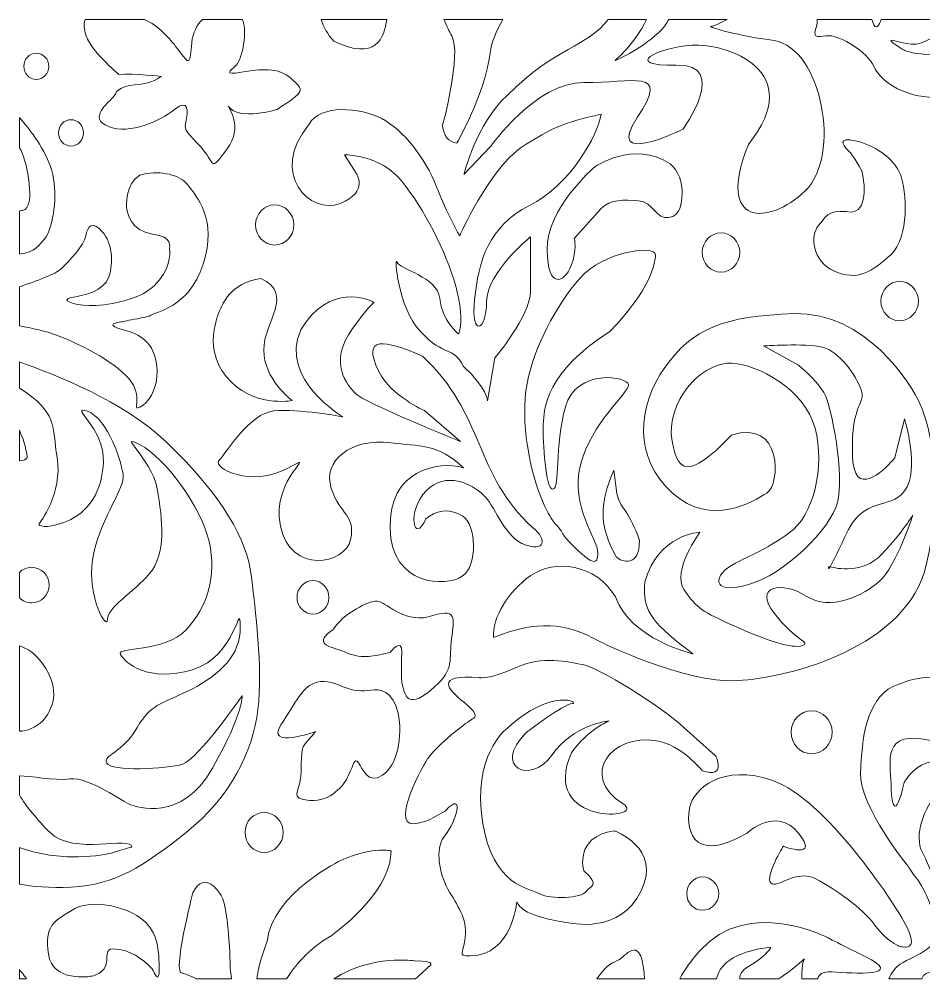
# Model space of a CAD drawing. Header units: millimetres. Extents: x -1200 to 1200, y -600 to 599.
# Drawn here: x -1200 to -88, y -600 to 590 of the extents above; entities that cross this region are included whole.
import ezdxf

# ---------------------------------------------------------------- set-up
doc = ezdxf.new("R2010")
doc.units = ezdxf.units.MM
doc.header["$MEASUREMENT"] = 0
doc.layers.add('Layer 1', color=7, linetype='Continuous')

msp = doc.modelspace()

# ---------------------------------------------------------------- linework, layer by layer
at = {"layer": 'Layer 1', "color": 250, "lineweight": 20}
for points, knots in [([(-1119.0868, 589.9734), (-1119.0868, 589.9734), (-1046.1982, 589.9734), (-1046.1982, 589.9734), (-1028.7154, 581.4989), (-1015.6691, 567.6113), (-1005.5414, 553.7231), (-989.3202, 531.4787), (-990.568, 535.4043), (-988.0723, 561.5741), (-986.9197, 573.6602), (-981.508, 582.9535), (-975.0346, 589.9734), (-975.0346, 589.9734), (-926.1348, 589.9734), (-926.1348, 589.9734), (-925.9817, 589.6684), (-925.8305, 589.3618), (-925.6829, 589.0523), (-919.4439, 575.9675), (-925.6829, 541.9468), (-933.1697, 534.0957), (-940.6562, 526.2449), (-950.6387, 521.0109), (-926.9307, 524.9364), (-903.2226, 528.8618), (-882.0102, 531.4787), (-865.7888, 517.0854), (-849.5678, 502.6921), (-848.3199, 501.3836), (-883.2579, 479.1392), (-883.2579, 479.1392), (-929.4261, 464.7459), (-943.1519, 483.0648), (-943.1519, 483.0648), (-924.4349, 456.895), (-944.3997, 430.7253), (-964.3643, 404.5555), (-959.3733, 409.7894), (-971.851, 426.7997), (-984.3289, 443.8101), (-999.3024, 450.3526), (-995.559, 463.4374), (-991.8156, 476.5223), (-991.8156, 493.5326), (-1009.2848, 479.1392), (-1026.7538, 464.7459), (-1064.1874, 447.7355), (-1090.3912, 458.2035), (-1116.5945, 468.6714), (-1090.3912, 486.9902), (-1085.3999, 493.5326), (-1080.4086, 500.075), (-1079.161, 507.9259), (-1057.9485, 509.2345), (-1036.7362, 510.543), (-1025.5059, 519.7024), (-1025.5059, 519.7024), (-1025.5059, 519.7024), (-1057.9485, 523.628), (-1077.9132, 522.3195), (-1077.9132, 522.3195), (-1115.3469, 553.7231), (-1119.0902, 573.3504), (-1120.5104, 580.7971), (-1121.03, 586.1703), (-1119.0868, 589.9734)], [0, 0, 0, 0, 0.045454545, 0.045454545, 0.045454545, 0.090909091, 0.090909091, 0.090909091, 0.136363636, 0.136363636, 0.136363636, 0.181818182, 0.181818182, 0.181818182, 0.227272727, 0.227272727, 0.227272727, 0.272727273, 0.272727273, 0.272727273, 0.318181818, 0.318181818, 0.318181818, 0.363636364, 0.363636364, 0.363636364, 0.409090909, 0.409090909, 0.409090909, 0.454545455, 0.454545455, 0.454545455, 0.5, 0.5, 0.5, 0.545454545, 0.545454545, 0.545454545, 0.590909091, 0.590909091, 0.590909091, 0.636363636, 0.636363636, 0.636363636, 0.681818182, 0.681818182, 0.681818182, 0.727272727, 0.727272727, 0.727272727, 0.772727273, 0.772727273, 0.772727273, 0.818181818, 0.818181818, 0.818181818, 0.863636364, 0.863636364, 0.863636364, 0.909090909, 0.909090909, 0.909090909, 0.954545455, 0.954545455, 0.954545455, 1, 1, 1, 1]), ([(-829.0619, 589.9734), (-829.0619, 589.9734), (-748.3306, 589.9734), (-748.3306, 589.9734), (-751.0063, 567.486), (-762.1127, 538.0704), (-813.1904, 562.9386), (-821.0837, 571.4667), (-826.2705, 580.6564), (-829.0619, 589.9734)], [0, 0, 0, 0, 0.333333333, 0.333333333, 0.333333333, 0.666666667, 0.666666667, 0.666666667, 1, 1, 1, 1]), ([(-678.1866, 589.9734), (-678.1866, 589.9734), (-605.5304, 589.9734), (-605.5304, 589.9734), (-614.0946, 575.5915), (-619.7178, 561.3513), (-621.3378, 548.4409), (-627.6858, 497.8487), (-662.1516, 437.7431), (-662.1516, 437.7431), (-673.1893, 439.3464), (-678.1334, 446.9638), (-679.8513, 458.7159), (-679.8513, 458.7159), (-655.7587, 548.2937), (-668.4549, 569.5956), (-671.7408, 575.1088), (-674.7726, 582.3177), (-678.1866, 589.9734)], [0, 0, 0, 0, 0.166666667, 0.166666667, 0.166666667, 0.333333333, 0.333333333, 0.333333333, 0.5, 0.5, 0.5, 0.666666667, 0.666666667, 0.666666667, 0.833333333, 0.833333333, 0.833333333, 1, 1, 1, 1]), ([(-476.2076, 589.9734), (-476.2076, 589.9734), (-428.7831, 589.9734), (-428.7831, 589.9734), (-443.7382, 558.609), (-467.595, 539.4253), (-467.595, 539.4253), (-467.595, 539.4253), (-438.5083, 550.8932), (-413.911, 573.8213), (-407.778, 579.5379), (-404.2174, 584.6439), (-401.5435, 589.9734), (-401.5435, 589.9734), (-329.6968, 589.9734), (-329.6968, 589.9734), (-341.3187, 583.0848), (-350.0745, 580.9821), (-350.0745, 580.9821), (-350.0745, 580.9821), (-330.9433, 572.3841), (-272.1829, 563.7863), (-213.4225, 555.1884), (-188.8251, 421.9198), (-233.9204, 378.93), (-279.0155, 335.9402), (-344.7865, 334.7058), (-303.6128, 436.2497), (-231.1874, 526.5284), (-329.5768, 560.9203), (-373.3052, 558.0541), (-417.034, 555.1884), (-459.3962, 532.2604), (-392.4367, 533.6934), (-325.4771, 535.1263), (-384.2374, 454.8788), (-384.2374, 454.8788), (-384.2374, 454.8788), (-482.627, 406.157), (-440.2648, 469.2087), (-397.9025, 532.2604), (-447.0973, 510.7655), (-505.8576, 512.1985), (-564.6179, 513.6315), (-620.6452, 433.3838), (-620.6452, 433.3838), (-620.6452, 433.3838), (-653.4417, 398.992), (-653.4417, 398.992), (-653.4417, 398.992), (-638.41, 462.0437), (-600.1474, 496.4357), (-539.8786, 557.2352), (-501.9536, 555.3189), (-476.2076, 589.9734)], [0, 0, 0, 0, 0.055555556, 0.055555556, 0.055555556, 0.111111111, 0.111111111, 0.111111111, 0.166666667, 0.166666667, 0.166666667, 0.222222222, 0.222222222, 0.222222222, 0.277777778, 0.277777778, 0.277777778, 0.333333333, 0.333333333, 0.333333333, 0.388888889, 0.388888889, 0.388888889, 0.444444444, 0.444444444, 0.444444444, 0.5, 0.5, 0.5, 0.555555556, 0.555555556, 0.555555556, 0.611111111, 0.611111111, 0.611111111, 0.666666667, 0.666666667, 0.666666667, 0.722222222, 0.722222222, 0.722222222, 0.777777778, 0.777777778, 0.777777778, 0.833333333, 0.833333333, 0.833333333, 0.888888889, 0.888888889, 0.888888889, 0.944444444, 0.944444444, 0.944444444, 1, 1, 1, 1]), ([(-218.9363, 589.9734), (-218.9363, 589.9734), (-151.9159, 589.9734), (-151.9159, 589.9734), (-151.6534, 589.052), (-151.3792, 588.1463), (-151.0968, 587.2578), (-146.9672, 574.2665), (-142.5949, 583.4615), (-140.385, 589.9734), (-140.385, 589.9734), (-45.0929, 589.9734), (-45.0929, 589.9734), (-54.6444, 578.7197), (-83.1714, 563.3779), (-93.1488, 560.1936), (-104.3489, 556.6191), (-129.1835, 566.3213), (-128.6964, 563.7681), (-128.2095, 561.2148), (-111.9673, 551.9733), (-111.9673, 551.9733), (-99.9878, 545.6923), (-50.0732, 543.5985), (-20.1246, 547.7859), (-0.7081, 550.5007), (19.5487, 568.1778), (42.2758, 589.9734), (42.2758, 589.9734), (215.3363, 589.9734), (215.3363, 589.9734), (238.8327, 575.9279), (233.425, 548.1619), (217.4689, 543.5985), (195.5065, 537.3175), (173.544, 560.3484), (203.4927, 501.7244), (233.4417, 443.1006), (185.5235, 451.4754), (129.6192, 501.7244), (73.715, 551.9733), (31.7866, 518.474), (-34.1006, 499.6306), (-99.9878, 480.7874), (-140.9811, 512.6299), (-149.2304, 531.6613), (-157.4797, 550.693), (-191.3021, 569.7243), (-203.6763, 569.7243), (-216.0504, 569.7243), (-225.1246, 565.3991), (-220.9999, 577.5099), (-220.0034, 580.4359), (-219.2968, 584.678), (-218.9363, 589.9734)], [0, 0, 0, 0, 0.055555556, 0.055555556, 0.055555556, 0.111111111, 0.111111111, 0.111111111, 0.166666667, 0.166666667, 0.166666667, 0.222222222, 0.222222222, 0.222222222, 0.277777778, 0.277777778, 0.277777778, 0.333333333, 0.333333333, 0.333333333, 0.388888889, 0.388888889, 0.388888889, 0.444444444, 0.444444444, 0.444444444, 0.5, 0.5, 0.5, 0.555555556, 0.555555556, 0.555555556, 0.611111111, 0.611111111, 0.611111111, 0.666666667, 0.666666667, 0.666666667, 0.722222222, 0.722222222, 0.722222222, 0.777777778, 0.777777778, 0.777777778, 0.833333333, 0.833333333, 0.833333333, 0.888888889, 0.888888889, 0.888888889, 0.944444444, 0.944444444, 0.944444444, 1, 1, 1, 1]), ([(-1179.202, 548.3841), (-1170.7057, 548.3841), (-1163.7764, 541.1174), (-1163.7764, 532.2078), (-1163.7764, 523.2983), (-1170.7057, 516.0316), (-1179.202, 516.0316), (-1187.6984, 516.0316), (-1194.628, 523.2983), (-1194.628, 532.2078), (-1194.628, 541.1174), (-1187.6984, 548.3841), (-1179.202, 548.3841)], [0, 0, 0, 0, 0.25, 0.25, 0.25, 0.5, 0.5, 0.5, 0.75, 0.75, 0.75, 1, 1, 1, 1]), ([(-571.6835, 255.5743), (-571.6835, 224.7426), (-615.4382, 173.6829), (-615.4382, 173.6829), (-615.4382, 173.6829), (-624.3615, 120.685), (-624.3615, 120.685), (-624.3615, 120.685), (-624.9967, 136.2454), (-653.7631, 163.0788), (-667.2388, 188.7721), (-677.3958, 174.5333), (-706.4411, 205.4728), (-735.4862, 236.412), (-738.9565, 300.7524), (-735.8427, 291.5448), (-732.7288, 282.3374), (-685.7173, 273.5084), (-683.1648, 246.5817), (-680.6121, 219.6552), (-659.9909, 203.0108), (-659.9909, 203.0108), (-659.9909, 203.0108), (-651.7767, 219.8188), (-663.5637, 261.9978), (-675.3509, 304.1765), (-702.9707, 357.5438), (-729.9222, 390.9449), (-756.8736, 424.346), (-800.3124, 423.2763), (-800.3124, 423.2763), (-800.3124, 423.2763), (-786.0704, 400.7411), (-786.0704, 400.7411), (-786.0704, 400.7411), (-769.3387, 378.2621), (-805.6715, 363.4858), (-842.0043, 348.7097), (-894.2954, 399.8202), (-843.6485, 461.12), (-830.1728, 485.5286), (-781.3483, 482.0016), (-754.3968, 467.8703), (-727.4454, 453.739), (-701.0284, 419.427), (-687.3744, 384.7411), (-673.7206, 350.0553), (-658.6634, 323.6614), (-658.6634, 323.6614), (-658.6634, 323.6614), (-624.046, 402.1332), (-584.4827, 431.573), (-542.1772, 458.1367), (-533.1366, 462.2727), (-484.7041, 473.3915), (-488.3792, 447.6983), (-522.4805, 386.3412), (-572.9089, 360.9166), (-623.337, 335.4919), (-635.3873, 292.8297), (-640.2874, 245.2973), (-645.1875, 197.7647), (-625.5865, 206.7574), (-625.5865, 242.7278), (-625.5865, 278.6982), (-571.6835, 322.3767), (-571.6835, 322.3767), (-571.6835, 322.3767), (-571.6835, 286.4062), (-571.6835, 255.5743)], [0, 0, 0, 0, 0.043478261, 0.043478261, 0.043478261, 0.086956522, 0.086956522, 0.086956522, 0.130434783, 0.130434783, 0.130434783, 0.173913043, 0.173913043, 0.173913043, 0.217391304, 0.217391304, 0.217391304, 0.260869565, 0.260869565, 0.260869565, 0.304347826, 0.304347826, 0.304347826, 0.347826087, 0.347826087, 0.347826087, 0.391304348, 0.391304348, 0.391304348, 0.434782609, 0.434782609, 0.434782609, 0.47826087, 0.47826087, 0.47826087, 0.52173913, 0.52173913, 0.52173913, 0.565217391, 0.565217391, 0.565217391, 0.608695652, 0.608695652, 0.608695652, 0.652173913, 0.652173913, 0.652173913, 0.695652174, 0.695652174, 0.695652174, 0.739130435, 0.739130435, 0.739130435, 0.782608696, 0.782608696, 0.782608696, 0.826086957, 0.826086957, 0.826086957, 0.869565217, 0.869565217, 0.869565217, 0.913043478, 0.913043478, 0.913043478, 0.956521739, 0.956521739, 0.956521739, 1, 1, 1, 1]), ([(-1200.05, 301.3006), (-1200.05, 301.3006), (-1200.05, 354.1994), (-1200.05, 354.1994), (-1198.8613, 354.3053), (-1197.5368, 354.5377), (-1196.0595, 354.936), (-1178.3864, 357.8496), (-1191.5611, 416.3682), (-1197.3306, 427.257), (-1198.2425, 428.978), (-1199.1459, 430.7027), (-1200.05, 432.4203), (-1200.05, 432.4203), (-1200.05, 469.0931), (-1200.05, 469.0931), (-1197.7672, 466.6116), (-1195.5545, 464.086), (-1193.5169, 461.5844), (-1180.4867, 445.5873), (-1162.6888, 421.5913), (-1157.9215, 393.9295), (-1153.1544, 366.2675), (-1160.1463, 331.2735), (-1168.0918, 321.2751), (-1174.3711, 313.3733), (-1181.0522, 302.7688), (-1200.05, 301.3006)], [0, 0, 0, 0, 0.111111111, 0.111111111, 0.111111111, 0.222222222, 0.222222222, 0.222222222, 0.333333333, 0.333333333, 0.333333333, 0.444444444, 0.444444444, 0.444444444, 0.555555556, 0.555555556, 0.555555556, 0.666666667, 0.666666667, 0.666666667, 0.777777778, 0.777777778, 0.777777778, 0.888888889, 0.888888889, 0.888888889, 1, 1, 1, 1]), ([(-1136.5544, 466.5515), (-1128.0581, 466.5515), (-1121.1285, 459.2849), (-1121.1285, 450.3753), (-1121.1285, 441.4656), (-1128.0581, 434.1991), (-1136.5544, 434.1991), (-1145.0506, 434.1991), (-1151.9802, 441.4656), (-1151.9802, 450.3753), (-1151.9802, 459.2849), (-1145.0506, 466.5515), (-1136.5544, 466.5515)], [0, 0, 0, 0, 0.25, 0.25, 0.25, 0.5, 0.5, 0.5, 0.75, 0.75, 0.75, 1, 1, 1, 1]), ([(-385.1348, 375.6099), (-385.8462, 363.6537), (-386.7256, 348.7239), (-401.7422, 346.1316), (-416.7588, 343.5395), (-420.6917, 365.1444), (-438.7154, 366.7957), (-456.7393, 368.4471), (-473.8114, 368.5305), (-484.2208, 357.6353), (-484.2208, 357.6353), (-517.7405, 320.5679), (-517.7405, 320.5679), (-517.7405, 320.5679), (-513.6777, 306.7209), (-521.8036, 286.4826), (-529.9295, 266.2446), (-550.2445, 256.6584), (-551.2601, 306.7209), (-552.276, 356.7833), (-493.3625, 407.911), (-493.3625, 407.911), (-493.3625, 407.911), (-445.1016, 442.6322), (-399.9139, 412.1714), (-389.9602, 405.4618), (-384.4234, 387.5663), (-385.1348, 375.6099)], [0, 0, 0, 0, 0.111111111, 0.111111111, 0.111111111, 0.222222222, 0.222222222, 0.222222222, 0.333333333, 0.333333333, 0.333333333, 0.444444444, 0.444444444, 0.444444444, 0.555555556, 0.555555556, 0.555555556, 0.666666667, 0.666666667, 0.666666667, 0.777777778, 0.777777778, 0.777777778, 0.888888889, 0.888888889, 0.888888889, 1, 1, 1, 1]), ([(-172.3298, 440.5389), (-151.1176, 435.9591), (-124.914, 420.2572), (-116.8033, 399.3215), (-108.6927, 378.3856), (-105.5733, 322.1206), (-128.6573, 300.5307), (-151.7415, 278.9406), (-169.8343, 267.8185), (-197.9096, 280.2492), (-225.9849, 292.6796), (-227.2327, 324.7376), (-217.8742, 335.8597), (-208.5159, 346.9818), (-207.2681, 355.4871), (-182.9362, 353.5244), (-158.1368, 347.8824), (-159.1584, 383.4863), (-164.2631, 403.4682), (-164.2631, 403.4682), (-173.5777, 421.5657), (-181.0646, 428.7624), (-188.5513, 435.9591), (-193.5423, 445.1186), (-172.3298, 440.5389)], [0, 0, 0, 0, 0.125, 0.125, 0.125, 0.25, 0.25, 0.25, 0.375, 0.375, 0.375, 0.5, 0.5, 0.5, 0.625, 0.625, 0.625, 0.75, 0.75, 0.75, 0.875, 0.875, 0.875, 1, 1, 1, 1]), ([(-1200.05, 213.0243), (-1200.05, 213.0243), (-1200.05, 261.1392), (-1200.05, 261.1392), (-1180.0206, 267.7818), (-1155.015, 276.9362), (-1148.7615, 283.0841), (-1137.9267, 293.7357), (-1120.6108, 311.5894), (-1118.3861, 323.7634), (-1116.1611, 335.9374), (-1110.3544, 342.5285), (-1098.071, 328.7341), (-1085.7875, 314.9397), (-1084.2358, 291.5039), (-1089.9451, 273.3458), (-1095.6543, 255.1881), (-1122.3449, 250.115), (-1136.2842, 247.6804), (-1150.2236, 245.2458), (-1134.2442, 238.22), (-1114.323, 238.018), (-1094.4016, 237.8161), (-1054.5631, 243.1664), (-1034.2482, 262.3391), (-1013.9332, 281.5118), (-1014.6444, 301.9276), (-1015.3214, 306.1883), (-1015.9988, 310.449), (-1010.0394, 322.3432), (-1036.4491, 325.8936), (-1062.8585, 329.4442), (-1067.5987, 352.1676), (-1068.2757, 359.2687), (-1068.953, 366.3696), (-1067.5987, 397.6142), (-1043.8979, 400.4548), (-1020.1971, 403.2952), (-1000.9456, 397.6142), (-991.7561, 384.8326), (-982.5665, 372.0506), (-955.867, 344.4606), (-974.1496, 288.9682), (-992.4324, 233.4759), (-1031.89, 231.5576), (-1040.4042, 224.962), (-1054.1407, 221.4091), (-1064.7948, 220.1888), (-1070.3074, 218.6678), (-1075.8197, 217.1465), (-1103.4884, 215.8274), (-1064.8899, 205.8858), (-1033.5447, 195.9442), (-1030.0661, 169.3667), (-1030.8385, 152.0231), (-1031.6106, 134.6795), (-1041.0899, 118.0359), (-1052.0237, 112.862), (-1062.9578, 107.6879), (-1046.1214, 125.5422), (-1065.5671, 148.063), (-1085.0129, 170.5838), (-1128.1085, 191.7489), (-1154.2756, 201.6251), (-1166.5746, 206.4155), (-1184.9041, 210.3252), (-1200.05, 213.0243)], [0, 0, 0, 0, 0.045454545, 0.045454545, 0.045454545, 0.090909091, 0.090909091, 0.090909091, 0.136363636, 0.136363636, 0.136363636, 0.181818182, 0.181818182, 0.181818182, 0.227272727, 0.227272727, 0.227272727, 0.272727273, 0.272727273, 0.272727273, 0.318181818, 0.318181818, 0.318181818, 0.363636364, 0.363636364, 0.363636364, 0.409090909, 0.409090909, 0.409090909, 0.454545455, 0.454545455, 0.454545455, 0.5, 0.5, 0.5, 0.545454545, 0.545454545, 0.545454545, 0.590909091, 0.590909091, 0.590909091, 0.636363636, 0.636363636, 0.636363636, 0.681818182, 0.681818182, 0.681818182, 0.727272727, 0.727272727, 0.727272727, 0.772727273, 0.772727273, 0.772727273, 0.818181818, 0.818181818, 0.818181818, 0.863636364, 0.863636364, 0.863636364, 0.909090909, 0.909090909, 0.909090909, 0.954545455, 0.954545455, 0.954545455, 1, 1, 1, 1]), ([(-862.4451, 337.1222), (-862.4451, 323.4879), (-873.0491, 312.3679), (-886.0508, 312.3679), (-899.0526, 312.3679), (-909.6568, 323.4879), (-909.6568, 337.1222), (-909.6568, 350.7564), (-899.0526, 361.8762), (-886.0508, 361.8762), (-873.0491, 361.8762), (-862.4451, 350.7564), (-862.4451, 337.1222)], [0, 0, 0, 0, 0.25, 0.25, 0.25, 0.5, 0.5, 0.5, 0.75, 0.75, 0.75, 1, 1, 1, 1]), ([(-337.3292, 327.4612), (-324.626, 327.4612), (-314.2658, 316.5971), (-314.2658, 303.276), (-314.2658, 289.9548), (-324.626, 279.0907), (-337.3292, 279.0907), (-350.0324, 279.0907), (-360.3925, 289.9548), (-360.3925, 303.276), (-360.3925, 316.5971), (-350.0324, 327.4612), (-337.3292, 327.4612)], [0, 0, 0, 0, 0.25, 0.25, 0.25, 0.5, 0.5, 0.5, 0.75, 0.75, 0.75, 1, 1, 1, 1]), ([(-510.1199, 41.878), (-522.8094, -9.4919), (-488.6946, -50.4559), (-488.6946, -65.9176), (-488.6946, -81.3796), (-494.7829, -84.3692), (-529.7156, -46.2121), (-541.5586, -25.0327), (-541.588, -37.111), (-556.924, -2.2185), (-572.2598, 32.6741), (-584.6644, 95.2621), (-575.6969, 142.2314), (-567.1994, 186.739), (-540.4488, 237.9271), (-511.0518, 271.311), (-481.6549, 304.6951), (-418.0224, 312.98), (-418.0224, 300.4499), (-418.0224, 287.92), (-424.2521, 258.848), (-474.0136, 205.894), (-552.6516, 156.0726), (-555.0366, 111.8275), (-555.9047, 91.5152), (-556.7728, 71.2028), (-553.0187, 10.9894), (-544.0571, 12.0335), (-535.0957, 13.0777), (-541.8262, 65.1177), (-528.7198, 113.3236), (-515.6134, 161.5295), (-451.0777, 150.8158), (-451.0777, 140.3741), (-451.0777, 129.9324), (-497.4306, 93.2478), (-510.1199, 41.878)], [0, 0, 0, 0, 0.083333333, 0.083333333, 0.083333333, 0.166666667, 0.166666667, 0.166666667, 0.25, 0.25, 0.25, 0.333333333, 0.333333333, 0.333333333, 0.416666667, 0.416666667, 0.416666667, 0.5, 0.5, 0.5, 0.583333333, 0.583333333, 0.583333333, 0.666666667, 0.666666667, 0.666666667, 0.75, 0.75, 0.75, 0.833333333, 0.833333333, 0.833333333, 0.916666667, 0.916666667, 0.916666667, 1, 1, 1, 1]), ([(-903.1039, 271.2747), (-861.3454, 251.9835), (-899.6052, 218.431), (-899.6052, 182.9257), (-899.6052, 147.4203), (-864.6749, 121.1464), (-864.6749, 121.1464), (-864.6749, 121.1464), (-914.3335, 111.6783), (-945.9346, 150.7341), (-977.5356, 189.7899), (-951.5776, 235.9469), (-951.5776, 235.9469), (-951.5776, 235.9469), (-940.7995, 266.8958), (-903.1039, 271.2747)], [0, 0, 0, 0, 0.2, 0.2, 0.2, 0.4, 0.4, 0.4, 0.6, 0.6, 0.6, 0.8, 0.8, 0.8, 1, 1, 1, 1]), ([(-704.226, 175.5794), (-627.7064, 104.3324), (-640.6012, 29.5683), (-569.0345, -34.8392), (-551.472, -48.6517), (-551.3735, -66.828), (-582.1408, -54.8022), (-605.3556, -42.7761), (-616.033, -7.3516), (-629.6512, 5.3273), (-643.2692, 18.0061), (-675.5837, 35.0357), (-699.7698, 10.2294), (-723.9557, -14.5771), (-715.3757, -57.6393), (-700.0975, -24.5313), (-689.2212, -14.3833), (-671.4566, -10.2914), (-654.8589, -20.9122), (-638.261, -31.5328), (-636.1334, -81.7335), (-655.4121, -95.0259), (-674.6911, -108.3183), (-742.8169, -107.448), (-744.3312, -35.9042), (-745.8458, 35.6392), (-685.8423, 47.4075), (-653.7739, 38.4457), (-685.6055, 68.5351), (-708.4114, 64.6562), (-743.3024, 69.2312), (-792.0968, 75.6294), (-827.7896, 46.7119), (-816.5306, 13.1272), (-805.2714, -20.4578), (-786.2551, -18.9134), (-792.8081, -49.8371), (-799.3614, -80.7608), (-866.5239, -93.1043), (-879.1627, -33.3788), (-891.8012, 26.3468), (-827.3164, 60.9488), (-870.6433, 37.5566), (-913.9705, 14.1642), (-963.5017, 37.5566), (-954.3599, 47.6757), (-945.2181, 57.7946), (-916.5647, 105.4687), (-887.1571, 108.3892), (-857.7496, 111.3097), (-802.294, 101.122), (-802.294, 101.122), (-802.294, 101.122), (-880.8825, 146.9748), (-854.0966, 208.0491), (-819.6926, 266.4606), (-768.9291, 245.6036), (-765.6292, 242.409), (-764.952, 241.7535), (-764.2817, 241.801), (-763.9127, 241.9195), (-765.2495, 241.0277), (-771.566, 235.6413), (-790.318, 209.7673), (-821.4455, 166.8177), (-796.1833, 140.1716), (-786.6483, 129.6232), (-777.1133, 119.0748), (-657.5019, 70.6107), (-657.5019, 70.6107), (-657.5019, 70.6107), (-701.3428, 108.4062), (-701.3428, 108.4062), (-701.8906, 108.8786), (-742.955, 126.5354), (-757.9945, 156.6816), (-780.1442, 201.7615), (-750.9829, 196.1951), (-704.226, 175.5794)], [0, 0, 0, 0, 0.038461538, 0.038461538, 0.038461538, 0.076923077, 0.076923077, 0.076923077, 0.115384615, 0.115384615, 0.115384615, 0.153846154, 0.153846154, 0.153846154, 0.192307692, 0.192307692, 0.192307692, 0.230769231, 0.230769231, 0.230769231, 0.269230769, 0.269230769, 0.269230769, 0.307692308, 0.307692308, 0.307692308, 0.346153846, 0.346153846, 0.346153846, 0.384615385, 0.384615385, 0.384615385, 0.423076923, 0.423076923, 0.423076923, 0.461538462, 0.461538462, 0.461538462, 0.5, 0.5, 0.5, 0.538461538, 0.538461538, 0.538461538, 0.576923077, 0.576923077, 0.576923077, 0.615384615, 0.615384615, 0.615384615, 0.653846154, 0.653846154, 0.653846154, 0.692307692, 0.692307692, 0.692307692, 0.730769231, 0.730769231, 0.730769231, 0.769230769, 0.769230769, 0.769230769, 0.807692308, 0.807692308, 0.807692308, 0.846153846, 0.846153846, 0.846153846, 0.884615385, 0.884615385, 0.884615385, 0.923076923, 0.923076923, 0.923076923, 0.961538462, 0.961538462, 0.961538462, 1, 1, 1, 1]), ([(-117.7082, 267.6418), (-105.0053, 267.6418), (-94.6452, 256.7778), (-94.6452, 243.4566), (-94.6452, 230.1354), (-105.0053, 219.2713), (-117.7082, 219.2713), (-130.4115, 219.2713), (-140.7717, 230.1354), (-140.7717, 243.4566), (-140.7717, 256.7778), (-130.4115, 267.6418), (-117.7082, 267.6418)], [0, 0, 0, 0, 0.25, 0.25, 0.25, 0.5, 0.5, 0.5, 0.75, 0.75, 0.75, 1, 1, 1, 1]), ([(-247.1201, 228.0307), (-160.4453, 230.8706), (-103.517, 142.0093), (-92.3437, 116.4456), (-81.1706, 90.8817), (-61.5337, 19.2651), (-85.0885, -81.3644), (-108.6436, -181.9939), (-251.9568, -219.7805), (-317.2531, -223.3819), (-382.5496, -226.9829), (-486.5401, -175.1973), (-486.5401, -175.1973), (-529.0548, -151.1384), (-563.4441, -149.4479), (-617.1325, -170.1252), (-618.5404, -145.971), (-599.6831, -114.0256), (-571.1832, -94.0445), (-542.6836, -74.0635), (-490.845, -79.0305), (-467.1928, -120.4698), (-448.6197, -172.5608), (-371.8603, -190.4134), (-371.8603, -190.4134), (-418.2942, -154.7908), (-435.2711, -139.406), (-430.9173, -101.6525), (-414.601, -43.183), (-363.2023, -40.7881), (-363.2023, -40.7881), (-363.2023, -40.7881), (-398.3175, -88.3129), (-382.5496, -111.7966), (-366.7816, -135.2804), (-359.7682, -138.3739), (-321.0742, -156.1262), (-282.3803, -173.8784), (-248.6199, -184.5299), (-237.4466, -180.2693), (-226.2734, -176.0086), (-244.7988, -175.2475), (-271.788, -140.91), (-298.777, -106.5726), (-262.0116, -100.3651), (-232.6099, -119.4048), (-203.2082, -138.4442), (-161.7167, -118.9942), (-141.8719, -100.3335), (-122.0271, -81.673), (-101.6286, -21.024), (-101.6304, -20.2461), (-101.632, -19.468), (-113.1904, -40.0783), (-139.7926, -67.9746), (-163.176, -92.4953), (-195.7148, -85.3906), (-203.247, -83.3122), (-200.8793, -79.54), (-195.8061, -69.6463), (-185.2579, -46.4177), (-161.0742, 6.8388), (-131.0377, -15.4276), (-111.6907, 9.9325), (-92.3437, 35.2929), (-111.6907, 98.6934), (-111.6907, 98.6934), (-111.6907, 98.6934), (-123.7828, 50.5088), (-123.7828, 50.5088), (-123.7828, 50.5088), (-124.7842, 49.2853), (-126.5093, 47.3652), (-137.0518, 35.6316), (-174.6212, -2.1111), (-175.8264, 54.4656), (-177.229, 120.3004), (-158.8006, 116.8011), (-164.8952, 134.1978), (-170.9896, 151.5945), (-191.5943, 181.7229), (-212.8759, 186.7948), (-234.1574, 191.8669), (-285.0404, 188.2657), (-285.0404, 188.2657), (-285.0404, 188.2657), (-242.2835, 164.6302), (-242.2835, 164.6302), (-242.2835, 164.6302), (-221.5336, 148.6024), (-211.0864, 131.0024), (-200.639, 113.4022), (-185.6448, 28.1922), (-194.1577, -4.2184), (-202.6706, -36.629), (-258.825, -92.9793), (-304.7743, -105.6594), (-350.7237, -118.3396), (-347.6761, -92.8273), (-319.6717, -78.8283), (-291.6671, -64.8295), (-282.4281, -61.9378), (-253.4073, -41.6497), (-224.3868, -21.3614), (-208.5711, 39.0975), (-221.7757, 87.3322), (-234.9803, 135.5668), (-292.4688, 165.2625), (-323.7824, 167.1662), (-355.096, 169.0698), (-399.419, 130.7143), (-398.4625, 79.8761), (-392.4273, 31.1681), (-378.9217, 22.0872), (-324.5083, 78.4052), (-261.6304, 100.0463), (-264.0487, 17.5405), (-280.9776, 7.3966), (-297.9061, -2.7476), (-348.6923, -35.7159), (-397.0599, 7.3966), (-445.4275, 50.5088), (-440.2684, 113.5716), (-406.4109, 161.756), (-372.5537, 209.9404), (-333.795, 225.1907), (-247.1201, 228.0307)], [0, 0, 0, 0, 0.023809524, 0.023809524, 0.023809524, 0.047619048, 0.047619048, 0.047619048, 0.071428571, 0.071428571, 0.071428571, 0.095238095, 0.095238095, 0.095238095, 0.119047619, 0.119047619, 0.119047619, 0.142857143, 0.142857143, 0.142857143, 0.166666667, 0.166666667, 0.166666667, 0.19047619, 0.19047619, 0.19047619, 0.214285714, 0.214285714, 0.214285714, 0.238095238, 0.238095238, 0.238095238, 0.261904762, 0.261904762, 0.261904762, 0.285714286, 0.285714286, 0.285714286, 0.30952381, 0.30952381, 0.30952381, 0.333333333, 0.333333333, 0.333333333, 0.357142857, 0.357142857, 0.357142857, 0.380952381, 0.380952381, 0.380952381, 0.404761905, 0.404761905, 0.404761905, 0.428571429, 0.428571429, 0.428571429, 0.452380952, 0.452380952, 0.452380952, 0.476190476, 0.476190476, 0.476190476, 0.5, 0.5, 0.5, 0.523809524, 0.523809524, 0.523809524, 0.547619048, 0.547619048, 0.547619048, 0.571428571, 0.571428571, 0.571428571, 0.595238095, 0.595238095, 0.595238095, 0.619047619, 0.619047619, 0.619047619, 0.642857143, 0.642857143, 0.642857143, 0.666666667, 0.666666667, 0.666666667, 0.69047619, 0.69047619, 0.69047619, 0.714285714, 0.714285714, 0.714285714, 0.738095238, 0.738095238, 0.738095238, 0.761904762, 0.761904762, 0.761904762, 0.785714286, 0.785714286, 0.785714286, 0.80952381, 0.80952381, 0.80952381, 0.833333333, 0.833333333, 0.833333333, 0.857142857, 0.857142857, 0.857142857, 0.880952381, 0.880952381, 0.880952381, 0.904761905, 0.904761905, 0.904761905, 0.928571429, 0.928571429, 0.928571429, 0.952380952, 0.952380952, 0.952380952, 0.976190476, 0.976190476, 0.976190476, 1, 1, 1, 1]), ([(-1200.05, -473.5706), (-1200.05, -473.5706), (-1200.05, -428.7435), (-1200.05, -428.7435), (-1183.6203, -434.328), (-1161.0191, -439.9218), (-1136.3308, -439.9554), (-1086.9646, -440.0227), (-1079.9237, -431.7608), (-1061.5718, -428.0257), (-1062.8585, -413.6105), (-1132.8772, -439.1035), (-1162.334, -410.131), (-1178.1861, -394.5396), (-1191.9166, -377.4084), (-1200.05, -364.144), (-1200.05, -364.144), (-1200.05, -340.6125), (-1200.05, -340.6125), (-1186.4769, -340.1611), (-1157.9219, -346.5914), (-1137.956, -344.3042), (-1113.7811, -341.535), (-1072.1356, -372.8505), (-1064.0097, -375.6199), (-1055.8835, -378.3893), (-1001.2365, -399.1242), (-962.638, -330.9543), (-924.0396, -262.7843), (-926.0712, -241.836), (-926.0712, -241.836), (-926.0712, -241.836), (-979.9058, -319.5926), (-999.205, -325.9835), (-1018.5042, -332.3745), (-1087.9134, -335.2148), (-1092.6536, -324.9184), (-1097.394, -314.6219), (-1072.6772, -312.1365), (-1055.0711, -280.8918), (-1037.4648, -249.6472), (-1019.5199, -250.3573), (-987.016, -233.3146), (-954.5122, -216.2721), (-927.0866, -191.3562), (-928.4412, -157.3334), (-929.1187, -120.47), (-932.166, -193.2029), (-987.016, -209.8812), (-1041.866, -226.5596), (-1070.3074, -201.005), (-1075.7245, -191.0634), (-1081.142, -181.1219), (-1021.2127, -189.288), (-995.142, -160.8839), (-969.0711, -132.4797), (-956.8821, -95.5543), (-966.7011, -52.2378), (-976.52, -8.9213), (-1021.2127, 50.7276), (-1051.6852, 66.705), (-1082.1576, 82.6824), (-1037.8034, 51.0828), (-1030.6929, 12.7369), (-1023.5828, -25.6088), (-1019.5199, -68.2151), (-1039.8348, -91.6486), (-1060.1498, -115.0821), (-1091.6379, -133.1898), (-1091.6379, -148.102), (-1091.6379, -163.0142), (-1117.0317, -120.4078), (-1109.9214, -74.6061), (-1102.8112, -28.8042), (-1072.3386, 10.6067), (-1072.3386, 26.5842), (-1072.3386, 42.5614), (-1091.9765, 100.435), (-1116.3545, 107.8912), (-1140.7323, 115.3472), (-1094.6851, 88.3632), (-1096.7166, 44.6917), (-1098.7482, 1.0203), (-1122.1105, -20.2829), (-1145.4726, -28.8042), (-1168.8349, -37.3256), (-1176.4428, -32.355), (-1175.945, -30.9346), (-1175.4471, -29.514), (-1146.4884, 6.3462), (-1153.5985, 51.0828), (-1159.7441, 89.7495), (-1152.5049, 106.4473), (-1200.05, 136.4007), (-1200.05, 136.4007), (-1200.05, 168.6588), (-1200.05, 168.6588), (-1156.8296, 153.49), (-1071.7369, 120.2512), (-1019.5199, 70.2555), (-949.4335, 3.1506), (-919.9767, -51.1726), (-914.8979, -93.7788), (-909.8192, -136.3853), (-900.6775, -206.6857), (-906.7719, -258.8786), (-912.8664, -311.0713), (-941.3073, -367.5248), (-995.142, -410.131), (-1048.9765, -452.7373), (-1080.4647, -474.0407), (-1136.3308, -477.2361), (-1162.8501, -478.753), (-1184.5579, -476.4299), (-1200.05, -473.5706)], [0, 0, 0, 0, 0.026315789, 0.026315789, 0.026315789, 0.052631579, 0.052631579, 0.052631579, 0.078947368, 0.078947368, 0.078947368, 0.105263158, 0.105263158, 0.105263158, 0.131578947, 0.131578947, 0.131578947, 0.157894737, 0.157894737, 0.157894737, 0.184210526, 0.184210526, 0.184210526, 0.210526316, 0.210526316, 0.210526316, 0.236842105, 0.236842105, 0.236842105, 0.263157895, 0.263157895, 0.263157895, 0.289473684, 0.289473684, 0.289473684, 0.315789474, 0.315789474, 0.315789474, 0.342105263, 0.342105263, 0.342105263, 0.368421053, 0.368421053, 0.368421053, 0.394736842, 0.394736842, 0.394736842, 0.421052632, 0.421052632, 0.421052632, 0.447368421, 0.447368421, 0.447368421, 0.473684211, 0.473684211, 0.473684211, 0.5, 0.5, 0.5, 0.526315789, 0.526315789, 0.526315789, 0.552631579, 0.552631579, 0.552631579, 0.578947368, 0.578947368, 0.578947368, 0.605263158, 0.605263158, 0.605263158, 0.631578947, 0.631578947, 0.631578947, 0.657894737, 0.657894737, 0.657894737, 0.684210526, 0.684210526, 0.684210526, 0.710526316, 0.710526316, 0.710526316, 0.736842105, 0.736842105, 0.736842105, 0.763157895, 0.763157895, 0.763157895, 0.789473684, 0.789473684, 0.789473684, 0.815789474, 0.815789474, 0.815789474, 0.842105263, 0.842105263, 0.842105263, 0.868421053, 0.868421053, 0.868421053, 0.894736842, 0.894736842, 0.894736842, 0.921052632, 0.921052632, 0.921052632, 0.947368421, 0.947368421, 0.947368421, 0.973684211, 0.973684211, 0.973684211, 1, 1, 1, 1]), ([(-1200.05, 46.8973), (-1200.05, 46.8973), (-1200.05, 84.7977), (-1200.05, 84.7977), (-1195.6823, 75.5017), (-1192.0056, 64.0465), (-1190.239, 50.986), (-1191.2773, 48.7078), (-1195.17, 47.4913), (-1200.05, 46.8973)], [0, 0, 0, 0, 0.333333333, 0.333333333, 0.333333333, 0.666666667, 0.666666667, 0.666666667, 1, 1, 1, 1]), ([(-465.3073, 6.9473), (-462.994, -9.3893), (-448.1153, -17.3928), (-437.7163, -50.7961), (-436.7532, -84.1992), (-460.0653, -77.6126), (-465.8475, -71.3487), (-488.4094, -31.5961), (-486.0756, -5.2448), (-469.3237, 35.3086), (-469.3237, 35.3086), (-465.3073, 6.9473), (-465.3073, 6.9473)], [0, 0, 0, 0, 0.25, 0.25, 0.25, 0.5, 0.5, 0.5, 0.75, 0.75, 0.75, 1, 1, 1, 1]), ([(-203.247, -83.3122), (-206.3076, -88.1884), (-204.847, -82.8352), (-204.847, -82.8352), (-204.847, -82.8352), (-204.2839, -83.026), (-203.247, -83.3122)], [0, 0, 0, 0, 0.5, 0.5, 0.5, 1, 1, 1, 1]), ([(-1200.05, -121.2908), (-1200.05, -121.2908), (-1200.05, -90.3396), (-1200.05, -90.3396), (-1196.1529, -86.4123), (-1190.7897, -83.9795), (-1184.8837, -83.9795), (-1173.0232, -83.9795), (-1163.3496, -93.7884), (-1163.3496, -105.8153), (-1163.3496, -117.842), (-1173.0232, -127.6508), (-1184.8837, -127.6508), (-1190.7897, -127.6508), (-1196.1529, -125.218), (-1200.05, -121.2908)], [0, 0, 0, 0, 0.2, 0.2, 0.2, 0.4, 0.4, 0.4, 0.6, 0.6, 0.6, 0.8, 0.8, 0.8, 1, 1, 1, 1]), ([(-839.0448, -100.3791), (-828.2314, -100.3791), (-819.4129, -109.6264), (-819.4129, -120.9659), (-819.4129, -132.3053), (-828.2314, -141.5527), (-839.0448, -141.5527), (-849.8581, -141.5527), (-858.6766, -132.3053), (-858.6766, -120.9659), (-858.6766, -109.6264), (-849.8581, -100.3791), (-839.0448, -100.3791)], [0, 0, 0, 0, 0.25, 0.25, 0.25, 0.5, 0.5, 0.5, 0.75, 0.75, 0.75, 1, 1, 1, 1]), ([(-669.1392, -176.0804), (-671.5346, -200.3619), (-665.1469, -211.2467), (-694.6897, -235.5281), (-724.2326, -259.8098), (-725.8293, -238.0402), (-728.2247, -232.179), (-730.6201, -226.318), (-730.6201, -207.8976), (-729.8216, -188.6397), (-729.0231, -169.382), (-744.1939, -188.6397), (-744.1939, -188.6397), (-788.9069, -200.3619), (-789.7054, -189.4769), (-815.256, -182.7788), (-840.8066, -176.0804), (-813.6591, -160.1717), (-813.6591, -160.1717), (-813.6591, -160.1717), (-813.6591, -158.4972), (-804.8761, -149.2869), (-796.0932, -140.0768), (-768.1474, -122.4934), (-757.7673, -125.8427), (-747.3874, -129.192), (-724.2326, -154.3109), (-691.4958, -143.426), (-658.7593, -132.5412), (-666.7437, -151.7988), (-669.1392, -176.0804)], [0, 0, 0, 0, 0.1, 0.1, 0.1, 0.2, 0.2, 0.2, 0.3, 0.3, 0.3, 0.4, 0.4, 0.4, 0.5, 0.5, 0.5, 0.6, 0.6, 0.6, 0.7, 0.7, 0.7, 0.8, 0.8, 0.8, 0.9, 0.9, 0.9, 1, 1, 1, 1]), ([(-1200.05, -285.5098), (-1200.05, -285.5098), (-1200.05, -180.3895), (-1200.05, -180.3895), (-1191.0553, -183.32), (-1180.9487, -189.5988), (-1171.6787, -202.2119), (-1147.0978, -235.6581), (-1160.5055, -260.3697), (-1171.0693, -272.7256), (-1180.0319, -281.2819), (-1190.5687, -285.4639), (-1200.05, -285.5098)], [0, 0, 0, 0, 0.25, 0.25, 0.25, 0.5, 0.5, 0.5, 0.75, 0.75, 0.75, 1, 1, 1, 1]), ([(-507.1746, -203.6521), (-488.3849, -207.3468), (-413.2264, -252.9115), (-382.6929, -281.2355), (-382.6929, -281.2355), (-343.9392, -315.7168), (-343.9392, -315.7168), (-343.9392, -315.7168), (-329.8471, -344.041), (-360.3804, -334.1893), (-360.3804, -334.1893), (-386.2163, -302.1707), (-416.7493, -297.2447), (-472.9725, -288.1743), (-511.8595, -340.9647), (-457.8518, -374.8281), (-426.4684, -394.5057), (-561.2846, -402.7418), (-521.267, -312.0226), (-501.303, -283.6985), (-475.3454, -272.9475), (-475.3454, -272.9475), (-475.3454, -272.9475), (-519.2702, -277.1348), (-545.226, -314.8216), (-571.1815, -352.5084), (-619.0995, -329.4775), (-577.1713, -287.6034), (-577.1713, -287.6034), (-530.6617, -251.68), (-520.0926, -251.68), (-509.5234, -251.68), (-543.5795, -229.5133), (-602.2973, -283.6985), (-602.2973, -283.6985), (-643.3999, -316.9483), (-630.482, -396.9947), (-617.5641, -477.0411), (-572.9387, -478.2724), (-560.0206, -485.6615), (-547.1027, -493.0502), (-508.3492, -490.5872), (-503.6517, -483.1984), (-498.9541, -475.8096), (-484.862, -475.8096), (-506.0004, -457.3374), (-506.0004, -457.3374), (-518.9183, -415.467), (-468.421, -408.078), (-468.421, -408.078), (-409.7031, -429.0134), (-435.539, -481.9669), (-461.3748, -534.9207), (-518.9183, -522.6058), (-531.836, -520.1429), (-544.7539, -517.68), (-582.326, -511.894), (-588.2052, -495.5132), (-588.5098, -494.6637), (-593.7319, -561.5953), (-645.7486, -562.0132), (-663.4023, -562.155), (-652.7948, -558.3189), (-651.6202, -534.9207), (-650.4458, -511.5225), (-664.5382, -496.7447), (-675.1073, -475.8096), (-685.6766, -454.8743), (-688.0252, -426.5503), (-676.2816, -413.0039), (-664.5382, -399.4577), (-650.4458, -356.3558), (-676.2816, -383.4484), (-676.2816, -383.4484), (-699.769, -399.4577), (-716.2099, -399.4577), (-742.9058, -399.4577), (-704.0404, -326.8738), (-696.2458, -316.9483), (-679.8049, -296.0132), (-648.0972, -273.8466), (-644.5744, -271.3836), (-641.0512, -268.9206), (-631.6562, -267.6891), (-652.7948, -250.4485), (-673.9332, -233.2076), (-690.374, -215.967), (-634.0049, -219.6614), (-634.0049, -219.6614), (-622.2614, -222.1244), (-589.3797, -207.3468), (-556.4976, -192.5689), (-525.9643, -199.9577), (-507.1746, -203.6521)], [0, 0, 0, 0, 0.032258065, 0.032258065, 0.032258065, 0.064516129, 0.064516129, 0.064516129, 0.096774194, 0.096774194, 0.096774194, 0.129032258, 0.129032258, 0.129032258, 0.161290323, 0.161290323, 0.161290323, 0.193548387, 0.193548387, 0.193548387, 0.225806452, 0.225806452, 0.225806452, 0.258064516, 0.258064516, 0.258064516, 0.290322581, 0.290322581, 0.290322581, 0.322580645, 0.322580645, 0.322580645, 0.35483871, 0.35483871, 0.35483871, 0.387096774, 0.387096774, 0.387096774, 0.419354839, 0.419354839, 0.419354839, 0.451612903, 0.451612903, 0.451612903, 0.483870968, 0.483870968, 0.483870968, 0.516129032, 0.516129032, 0.516129032, 0.548387097, 0.548387097, 0.548387097, 0.580645161, 0.580645161, 0.580645161, 0.612903226, 0.612903226, 0.612903226, 0.64516129, 0.64516129, 0.64516129, 0.677419355, 0.677419355, 0.677419355, 0.709677419, 0.709677419, 0.709677419, 0.741935484, 0.741935484, 0.741935484, 0.774193548, 0.774193548, 0.774193548, 0.806451613, 0.806451613, 0.806451613, 0.838709677, 0.838709677, 0.838709677, 0.870967742, 0.870967742, 0.870967742, 0.903225806, 0.903225806, 0.903225806, 0.935483871, 0.935483871, 0.935483871, 0.967741935, 0.967741935, 0.967741935, 1, 1, 1, 1]), ([(-90.6021, -590.0266), (-90.6021, -590.0266), (-131.1297, -590.0266), (-131.1297, -590.0266), (-127.6616, -582.3506), (-122.8538, -575.9923), (-117.1152, -572.2312), (-97.1507, -559.1463), (-64.7082, -553.9124), (-73.4425, -521.2002), (-82.1771, -488.488), (-90.9116, -474.0946), (-97.1507, -466.2436), (-103.3897, -458.3927), (-107.1331, -451.8503), (-107.1331, -451.8503), (-107.1331, -451.8503), (-167.0268, -378.5749), (-165.7792, -336.7033), (-164.5312, -294.8316), (-158.2922, -246.4176), (-125.8499, -230.7158), (-93.4074, -215.0138), (-45.9912, -212.397), (-34.7612, -238.5667), (-23.5311, -264.7365), (-12.301, -313.1504), (-77.186, -297.4487), (-142.0711, -281.7468), (-128.3453, -324.9269), (-128.3453, -349.7882), (-128.3453, -374.6495), (-123.3541, -398.2023), (-112.1241, -348.4797), (-112.1241, -348.4797), (-93.4074, -313.1504), (-58.4692, -324.9269), (-23.5311, -336.7033), (-54.7257, -344.5542), (-70.9471, -361.5647), (-87.1683, -378.5749), (-100.894, -413.9042), (-89.6639, -434.84), (-78.4339, -455.7758), (-72.1949, -481.9455), (-64.7082, -462.3182), (-57.2213, -442.6909), (-34.7612, -426.989), (-23.5311, -428.2975), (-12.301, -429.6059), (35.1151, -450.5417), (-13.5487, -483.2539), (-13.5487, -483.2539), (-41.0002, -467.5522), (-41.0002, -493.722), (-41.0002, -519.8917), (-42.248, -539.519), (-26.0266, -543.4444), (-9.8055, -547.37), (-3.5665, -539.519), (3.9203, -532.9767), (11.4071, -526.4341), (30.1238, -522.5086), (12.655, -561.7632), (12.655, -561.7632), (1.4245, -593.167), (-64.7082, -581.3905), (-64.7082, -581.3905), (-87.4676, -577.8117), (-90.6021, -590.0266)], [0, 0, 0, 0, 0.043478261, 0.043478261, 0.043478261, 0.086956522, 0.086956522, 0.086956522, 0.130434783, 0.130434783, 0.130434783, 0.173913043, 0.173913043, 0.173913043, 0.217391304, 0.217391304, 0.217391304, 0.260869565, 0.260869565, 0.260869565, 0.304347826, 0.304347826, 0.304347826, 0.347826087, 0.347826087, 0.347826087, 0.391304348, 0.391304348, 0.391304348, 0.434782609, 0.434782609, 0.434782609, 0.47826087, 0.47826087, 0.47826087, 0.52173913, 0.52173913, 0.52173913, 0.565217391, 0.565217391, 0.565217391, 0.608695652, 0.608695652, 0.608695652, 0.652173913, 0.652173913, 0.652173913, 0.695652174, 0.695652174, 0.695652174, 0.739130435, 0.739130435, 0.739130435, 0.782608696, 0.782608696, 0.782608696, 0.826086957, 0.826086957, 0.826086957, 0.869565217, 0.869565217, 0.869565217, 0.913043478, 0.913043478, 0.913043478, 0.956521739, 0.956521739, 0.956521739, 1, 1, 1, 1]), ([(-767.4069, -235.114), (-756.991, -233.2937), (-740.4997, -235.114), (-734.4237, -263.3302), (-728.348, -291.5461), (-735.2917, -327.9542), (-753.5191, -339.7868), (-771.7466, -351.6192), (-777.8225, -331.595), (-783.0302, -324.3133), (-788.2383, -317.0317), (-789.106, -327.0441), (-795.182, -339.7868), (-801.2578, -352.5296), (-816.8814, -372.5539), (-842.9206, -370.7333), (-868.9597, -368.913), (-855.9401, -359.811), (-854.2043, -343.4274), (-852.4684, -327.0441), (-855.0723, -308.8399), (-848.9965, -301.5584), (-842.9206, -294.2767), (-835.9768, -286.0849), (-835.9768, -286.0849), (-835.9768, -286.0849), (-897.6032, -307.9299), (-878.5077, -277.8934), (-859.4122, -247.8567), (-851.6004, -232.3833), (-838.5807, -226.9222), (-825.561, -221.461), (-816.0134, -225.1017), (-802.9938, -230.563), (-789.9741, -236.0242), (-777.8225, -236.9343), (-767.4069, -235.114)], [0, 0, 0, 0, 0.083333333, 0.083333333, 0.083333333, 0.166666667, 0.166666667, 0.166666667, 0.25, 0.25, 0.25, 0.333333333, 0.333333333, 0.333333333, 0.416666667, 0.416666667, 0.416666667, 0.5, 0.5, 0.5, 0.583333333, 0.583333333, 0.583333333, 0.666666667, 0.666666667, 0.666666667, 0.75, 0.75, 0.75, 0.833333333, 0.833333333, 0.833333333, 0.916666667, 0.916666667, 0.916666667, 1, 1, 1, 1]), ([(-225.9666, -260.4664), (-212.094, -260.4664), (-200.7805, -272.3303), (-200.7805, -286.8776), (-200.7805, -301.425), (-212.094, -313.289), (-225.9666, -313.289), (-239.8391, -313.289), (-251.1528, -301.425), (-251.1528, -286.8776), (-251.1528, -272.3303), (-239.8391, -260.4664), (-225.9666, -260.4664)], [0, 0, 0, 0, 0.25, 0.25, 0.25, 0.5, 0.5, 0.5, 0.75, 0.75, 0.75, 1, 1, 1, 1]), ([(-375.8732, -378.6535), (-371.2657, -357.7168), (-335.942, -323.8958), (-272.9738, -346.443), (-210.0056, -368.9904), (-125.5362, -493.0004), (-108.6421, -526.8213), (-91.7483, -560.6424), (-119.3928, -549.3687), (-119.3928, -549.3687), (-119.3928, -549.3687), (-133.215, -544.537), (-148.5732, -523.6003), (-163.9312, -502.6635), (-196.1832, -480.1163), (-220.7564, -467.2322), (-245.3292, -454.348), (-268.3664, -480.1163), (-276.0453, -472.0637), (-283.7245, -464.0112), (-260.6874, -426.9692), (-260.6874, -426.9692), (-260.6874, -426.9692), (-214.613, -444.685), (-242.2576, -410.864), (-269.9023, -377.043), (-305.2261, -410.864), (-305.2261, -410.864), (-377.4089, -452.7373), (-380.4807, -399.5902), (-375.8732, -378.6535)], [0, 0, 0, 0, 0.1, 0.1, 0.1, 0.2, 0.2, 0.2, 0.3, 0.3, 0.3, 0.4, 0.4, 0.4, 0.5, 0.5, 0.5, 0.6, 0.6, 0.6, 0.7, 0.7, 0.7, 0.8, 0.8, 0.8, 0.9, 0.9, 0.9, 1, 1, 1, 1]), ([(-899.1137, -385.4832), (-886.1954, -385.4832), (-875.6604, -396.5306), (-875.6604, -410.0774), (-875.6604, -423.624), (-886.1954, -434.6717), (-899.1137, -434.6717), (-912.0323, -434.6717), (-922.5673, -423.624), (-922.5673, -410.0774), (-922.5673, -396.5306), (-912.0323, -385.4832), (-899.1137, -385.4832)], [0, 0, 0, 0, 0.25, 0.25, 0.25, 0.5, 0.5, 0.5, 0.75, 0.75, 0.75, 1, 1, 1, 1]), ([(-871.4604, -590.0266), (-871.4604, -590.0266), (-907.9076, -590.0266), (-907.9076, -590.0266), (-905.7357, -570.0282), (-895.2358, -543.8089), (-895.2358, -543.8089), (-889.0147, -484.445), (-803.7886, -443.9992), (-803.7886, -443.9992), (-762.1087, -426.3859), (-742.8241, -432.9094), (-742.8241, -432.9094), (-742.8241, -432.9094), (-744.6901, -447.2612), (-744.6901, -447.2612), (-755.8878, -495.535), (-818.7186, -538.5902), (-818.7186, -538.5902), (-844.6028, -552.9843), (-862.0772, -575.4126), (-871.4604, -590.0266)], [0, 0, 0, 0, 0.142857143, 0.142857143, 0.142857143, 0.285714286, 0.285714286, 0.285714286, 0.428571429, 0.428571429, 0.428571429, 0.571428571, 0.571428571, 0.571428571, 0.714285714, 0.714285714, 0.714285714, 0.857142857, 0.857142857, 0.857142857, 1, 1, 1, 1]), ([(-939.0623, -590.0266), (-939.0623, -590.0266), (-982.5205, -590.0266), (-982.5205, -590.0266), (-992.751, -584.8248), (-999.7466, -582.95), (-999.7466, -582.95), (-1012.8105, -584.907), (-986.6828, -484.445), (-986.6828, -484.445), (-971.7528, -454.4368), (-953.7121, -485.0975), (-953.7121, -485.0975), (-942.5144, -494.2304), (-940.6481, -576.4265), (-940.6481, -576.4265), (-940.6481, -580.841), (-940.0645, -585.4175), (-939.0623, -590.0266)], [0, 0, 0, 0, 0.166666667, 0.166666667, 0.166666667, 0.333333333, 0.333333333, 0.333333333, 0.5, 0.5, 0.5, 0.666666667, 0.666666667, 0.666666667, 0.833333333, 0.833333333, 0.833333333, 1, 1, 1, 1]), ([(-379.4966, -485.2709), (-379.4966, -473.9316), (-370.6781, -464.6842), (-359.8649, -464.6842), (-349.0514, -464.6842), (-340.2329, -473.9316), (-340.2329, -485.2709), (-340.2329, -496.6106), (-349.0514, -505.8578), (-359.8649, -505.8578), (-370.6781, -505.8578), (-379.4966, -496.6106), (-379.4966, -485.2709)], [0, 0, 0, 0, 0.25, 0.25, 0.25, 0.5, 0.5, 0.5, 0.75, 0.75, 0.75, 1, 1, 1, 1]), ([(-1051.516, -515.0491), (-1030.8625, -529.7839), (-1028.6617, -550.7321), (-1028.1539, -575.2308), (-1027.6457, -599.7295), (-1034.1903, -581.9791), (-1036.7875, -577.8936), (-1039.8348, -573.1003), (-1059.6683, -556.0757), (-1076.7901, -553.9844), (-1090.9148, -552.2589), (-1092.1443, -553.2302), (-1092.6536, -567.7745), (-1092.975, -584.0487), (-1111.9529, -586.9475), (-1111.9529, -586.9475), (-1111.9529, -586.9475), (-1159.1851, -594.9361), (-1164.2638, -559.7858), (-1169.3427, -524.6357), (-1157.8309, -519.4875), (-1135.3152, -505.4627), (-1112.7995, -491.4383), (-1072.1694, -500.3145), (-1051.516, -515.0491)], [0, 0, 0, 0, 0.125, 0.125, 0.125, 0.25, 0.25, 0.25, 0.375, 0.375, 0.375, 0.5, 0.5, 0.5, 0.625, 0.625, 0.625, 0.75, 0.75, 0.75, 0.875, 0.875, 0.875, 1, 1, 1, 1]), ([(-218.1717, -590.0266), (-218.1717, -590.0266), (-237.9496, -590.0266), (-237.9496, -590.0266), (-238.1898, -569.9384), (-235.1833, -566.0656), (-234.6567, -565.5431), (-235.8748, -566.623), (-251.1532, -580.0945), (-266.3103, -590.0266), (-266.3103, -590.0266), (-314.1992, -590.0266), (-314.1992, -590.0266), (-315.1339, -585.7244), (-312.4191, -580.5214), (-303.6902, -575.137), (-277.5812, -559.0318), (-276.0453, -550.9792), (-276.0453, -550.9792), (-324.8654, -556.9519), (-339.6276, -574.6774), (-342.7189, -590.0266), (-342.7189, -590.0266), (-388.152, -590.0266), (-388.152, -590.0266), (-382.3471, -579.3518), (-374.3327, -567.9462), (-363.5867, -555.8107), (-303.6902, -488.1689), (-205.3982, -539.7055), (-205.3982, -539.7055), (-205.3982, -539.7055), (-213.0772, -536.4845), (-160.8598, -562.2527), (-108.6421, -588.0212), (-174.682, -583.1896), (-200.7907, -581.579), (-213.3149, -580.8065), (-217.3554, -585.2224), (-218.1717, -590.0266)], [0, 0, 0, 0, 0.076923077, 0.076923077, 0.076923077, 0.153846154, 0.153846154, 0.153846154, 0.230769231, 0.230769231, 0.230769231, 0.307692308, 0.307692308, 0.307692308, 0.384615385, 0.384615385, 0.384615385, 0.461538462, 0.461538462, 0.461538462, 0.538461538, 0.538461538, 0.538461538, 0.615384615, 0.615384615, 0.615384615, 0.692307692, 0.692307692, 0.692307692, 0.769230769, 0.769230769, 0.769230769, 0.846153846, 0.846153846, 0.846153846, 0.923076923, 0.923076923, 0.923076923, 1, 1, 1, 1]), ([(-431.2951, -590.0266), (-431.2951, -590.0266), (-489.8271, -590.0266), (-489.8271, -590.0266), (-476.8324, -570.4558), (-469.5228, -570.7889), (-462.2146, -566.1907), (-453.1393, -560.4806), (-434.9882, -533.8329), (-431.3579, -589.0316), (-431.3361, -589.3631), (-431.3162, -589.695), (-431.2951, -590.0266)], [0, 0, 0, 0, 0.25, 0.25, 0.25, 0.5, 0.5, 0.5, 0.75, 0.75, 0.75, 1, 1, 1, 1]), ([(-712.9533, -590.0266), (-712.9533, -590.0266), (-813.3846, -590.0266), (-813.3846, -590.0266), (-765.7165, -559.8459), (-714.2078, -567.946), (-714.2078, -567.946), (-683.7255, -567.946), (-696.7893, -575.1217), (-696.7893, -575.1217), (-699.4844, -578.1142), (-705.4959, -583.5664), (-712.9533, -590.0266)], [0, 0, 0, 0, 0.25, 0.25, 0.25, 0.5, 0.5, 0.5, 0.75, 0.75, 0.75, 1, 1, 1, 1]), ([(-1191.1655, -590.0266), (-1191.1655, -590.0266), (-1200.05, -590.0266), (-1200.05, -590.0266), (-1200.05, -590.0266), (-1200.05, -578.827), (-1200.05, -578.827), (-1196.9741, -582.3481), (-1193.9475, -586.1094), (-1191.1655, -590.0266)], [0, 0, 0, 0, 0.333333333, 0.333333333, 0.333333333, 0.666666667, 0.666666667, 0.666666667, 1, 1, 1, 1])]:
    msp.add_open_spline(points, degree=3, knots=knots, dxfattribs=at)
msp.add_open_spline([(-763.9127, 241.9195), (-763.4858, 242.2043), (-763.5667, 242.0307), (-763.9127, 241.9195)], degree=3, dxfattribs=at)

doc.saveas('drawing.dxf')
